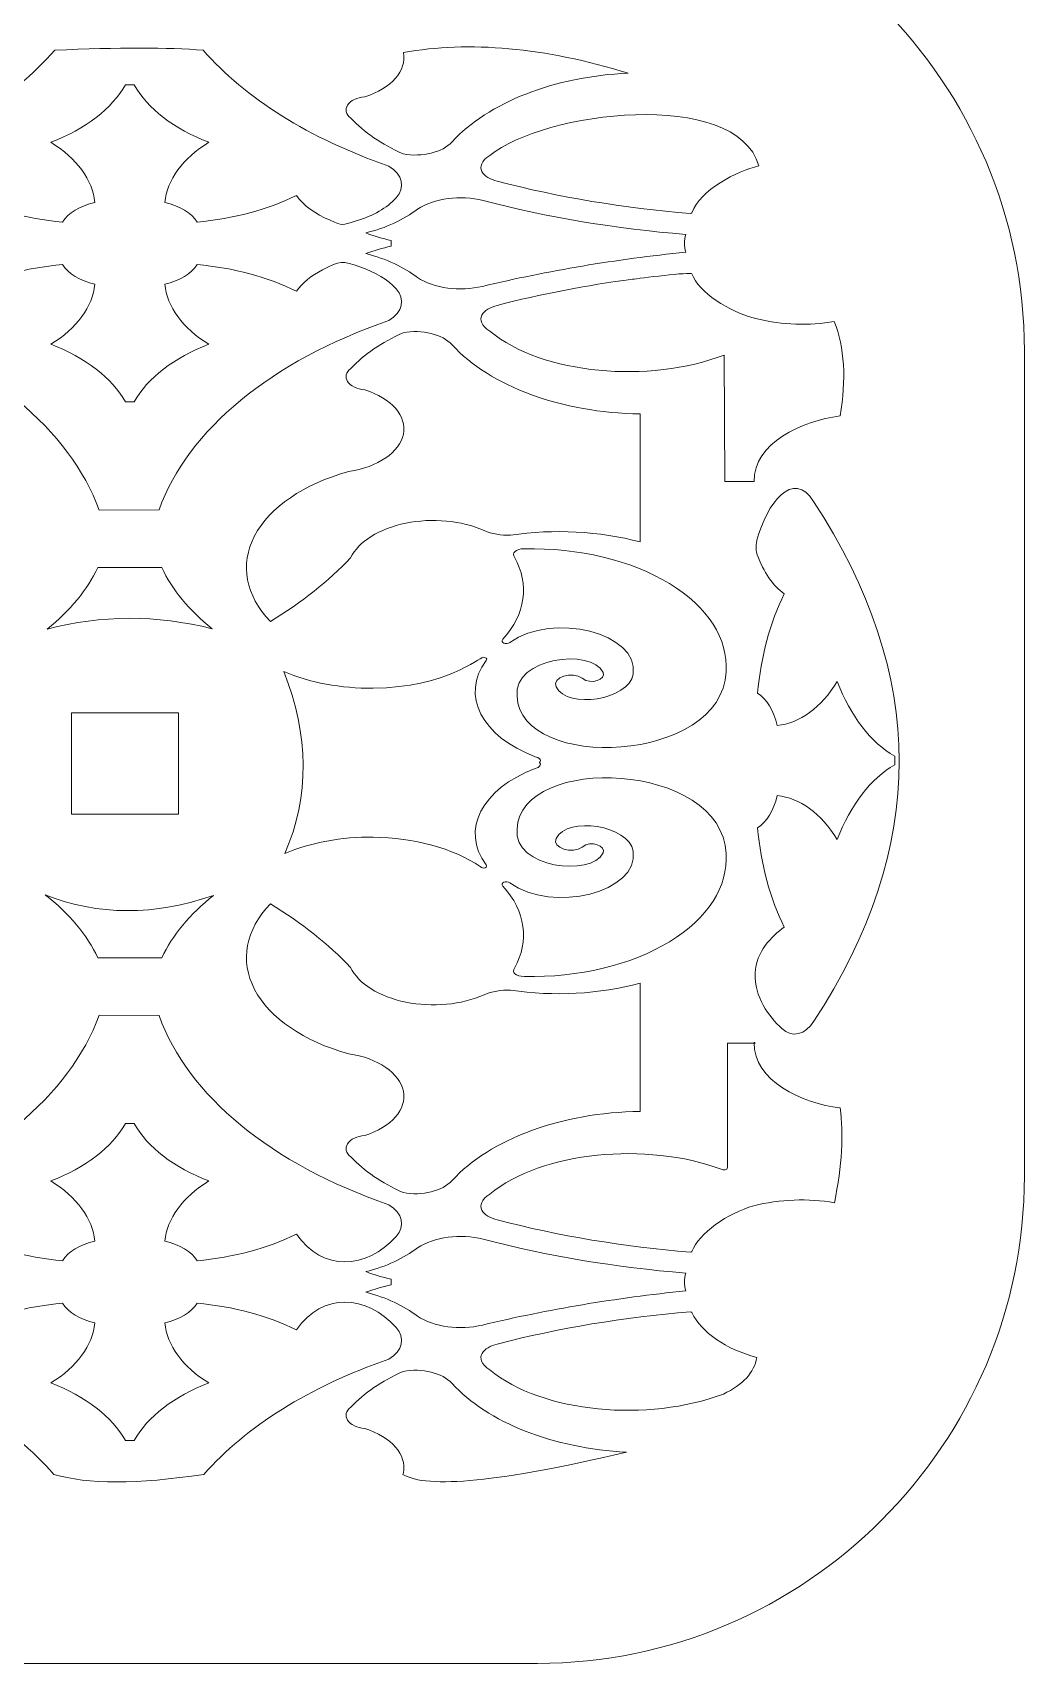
# Model space of a CAD drawing. Header units: millimetres. Extents: x -211 to 220, y -293 to 288.
# Drawn here: x -1.8 to 53.9, y 149.8 to 241.3 of the extents above; entities that cross this region are included whole.
import ezdxf

# ---------------------------------------------------------------- set-up
doc = ezdxf.new("R2010")
doc.units = ezdxf.units.MM
doc.header["$MEASUREMENT"] = 0
doc.layers.add('layer 1', color=7, linetype='Continuous')

msp = doc.modelspace()

# ---------------------------------------------------------------- linework, layer by layer
at = {"layer": 'layer 1', "color": 142, "lineweight": 9}
for points, knots in [([(-19.7409, 250.7626), (-19.7409, 250.7626), (26.5649, 250.7626), (26.5649, 250.7626), (26.5649, 250.7626), (41.6193, 250.7626), (53.912, 238.4701), (53.912, 223.4156), (53.912, 223.4156), (53.912, 223.4156), (53.912, 177.1097), (53.912, 177.1097), (53.912, 177.1097), (53.912, 162.0552), (41.6193, 149.7627), (26.5649, 149.7627), (26.5649, 149.7627), (26.5649, 149.7627), (-19.7409, 149.7627), (-19.7409, 149.7627), (-19.7409, 149.7627), (-34.7954, 149.7627), (-47.0881, 162.0552), (-47.0881, 177.1097), (-47.0881, 177.1097), (-47.0881, 177.1097), (-47.0881, 223.4156), (-47.0881, 223.4156), (-47.0881, 223.4156), (-47.0881, 238.4701), (-34.7954, 250.7626), (-19.7409, 250.7626)], [0, 0, 0, 0, 0.1111111, 0.1111111, 0.1111111, 0.1111111, 0.2222222, 0.2222222, 0.2222222, 0.2222222, 0.3333333, 0.3333333, 0.3333333, 0.3333333, 0.4444444, 0.4444444, 0.4444444, 0.4444444, 0.5555556, 0.5555556, 0.5555556, 0.5555556, 0.6666667, 0.6666667, 0.6666667, 0.6666667, 0.7777778, 0.7777778, 0.7777778, 0.7777778, 1, 1, 1, 1]), ([(15.9101, 237.2163), (16.072, 237.4646), (16.4407, 237.6414), (16.8766, 237.6801), (16.8766, 237.6801), (18.3794, 238.1537), (19.2412, 239.1411), (19.0402, 240.1595), (19.0402, 240.1595), (22.7407, 240.8296), (26.9486, 240.446), (31.6639, 239.0089), (31.6639, 239.0089), (27.5211, 238.8094), (23.798, 237.365), (21.7747, 235.1459), (21.7747, 235.1459), (21.2375, 234.5566), (20.0923, 234.2756), (19.029, 234.4721), (19.029, 234.4721), (17.8331, 235.0113), (16.8334, 235.6941), (16.0928, 236.4776), (16.0928, 236.4776), (15.8179, 236.6864), (15.7483, 236.9682), (15.9101, 237.2163)], [0, 0, 0, 0, 0.125, 0.125, 0.125, 0.125, 0.25, 0.25, 0.25, 0.25, 0.375, 0.375, 0.375, 0.375, 0.5, 0.5, 0.5, 0.5, 0.625, 0.625, 0.625, 0.625, 0.75, 0.75, 0.75, 0.75, 1, 1, 1, 1]), ([(16.4006, 230.7101), (17.3369, 230.9923), (18.1177, 231.4416), (18.6308, 232.0036), (18.6308, 232.0036), (19.1643, 232.5878), (18.9993, 233.315), (18.2253, 233.7905), (18.2253, 233.7905), (13.7544, 235.3262), (10.1596, 237.5943), (7.8057, 240.2937), (7.8057, 240.2937), (5.8339, 240.4529), (3.0528, 240.4529), (-0.5373, 240.2937), (-0.5373, 240.2937), (-2.8932, 237.5988), (-6.4858, 235.3344), (-10.9519, 233.8005), (-10.9519, 233.8005), (-11.7265, 233.3248), (-11.8918, 232.5969), (-11.3576, 232.0123), (-11.3576, 232.0123), (-10.6906, 231.2814), (-9.5899, 230.4522), (-8.2462, 230.5106), (-8.2462, 230.5106), (-7.0426, 230.5629), (-6.1761, 231.4307), (-5.6743, 232.1467), (-5.6743, 232.1467), (-4.0767, 231.347), (-2.147, 230.8287), (-0.0959, 230.6483), (-0.0959, 230.6483), (0.2155, 231.1559), (0.8765, 231.5562), (1.7148, 231.7448), (1.7148, 231.7448), (1.5933, 233.0151), (0.7138, 234.2154), (-0.7597, 235.1228), (-0.7597, 235.1228), (1.2048, 235.8754), (2.6841, 237.0129), (3.4314, 238.3461), (3.4314, 238.3461), (3.4314, 238.3461), (3.9308, 238.3461), (3.9308, 238.3461), (3.9308, 238.3461), (4.6782, 237.0129), (6.1575, 235.8754), (8.1219, 235.1228), (8.1219, 235.1228), (6.6482, 234.2154), (5.769, 233.0151), (5.6473, 231.7448), (5.6473, 231.7448), (6.4856, 231.5562), (7.1467, 231.1559), (7.4581, 230.6483), (7.4581, 230.6483), (9.5093, 230.8287), (11.4389, 231.347), (13.0367, 232.1467), (13.0367, 232.1467), (13.4347, 231.5787), (14.0922, 231.0955), (14.9239, 230.7509), (14.9239, 230.7509), (15.6923, 230.4326), (15.5295, 230.4475), (16.4006, 230.7101)], [0, 0, 0, 0, 0.05, 0.05, 0.05, 0.05, 0.1, 0.1, 0.1, 0.1, 0.15, 0.15, 0.15, 0.15, 0.2, 0.2, 0.2, 0.2, 0.25, 0.25, 0.25, 0.25, 0.3, 0.3, 0.3, 0.3, 0.35, 0.35, 0.35, 0.35, 0.4, 0.4, 0.4, 0.4, 0.45, 0.45, 0.45, 0.45, 0.5, 0.5, 0.5, 0.5, 0.55, 0.55, 0.55, 0.55, 0.6, 0.6, 0.6, 0.6, 0.65, 0.65, 0.65, 0.65, 0.7, 0.7, 0.7, 0.7, 0.75, 0.75, 0.75, 0.75, 0.8, 0.8, 0.8, 0.8, 0.85, 0.85, 0.85, 0.85, 0.9, 0.9, 0.9, 0.9, 1, 1, 1, 1]), ([(39.0084, 233.7977), (37.7018, 238.2335), (26.8601, 236.8293), (23.9014, 234.3917), (23.9014, 234.3917), (22.9104, 233.7429), (23.5532, 233.1259), (24.308, 232.9411), (24.308, 232.9411), (27.7702, 232.0397), (31.4206, 231.4313), (35.1567, 231.1322), (35.1567, 231.1322), (35.1983, 231.1311), (35.2349, 231.1492), (35.2413, 231.1741), (35.2413, 231.1741), (35.7123, 232.4499), (37.745, 233.5088), (39.0084, 233.7977)], [0, 0, 0, 0, 0.1666667, 0.1666667, 0.1666667, 0.1666667, 0.3333333, 0.3333333, 0.3333333, 0.3333333, 0.5, 0.5, 0.5, 0.5, 0.6666667, 0.6666667, 0.6666667, 0.6666667, 1, 1, 1, 1]), ([(34.8948, 229.9558), (30.975, 230.2695), (27.1461, 230.9111), (23.5179, 231.863), (23.5179, 231.863), (22.2415, 232.1796), (20.7747, 231.9862), (19.8308, 231.3771), (19.8308, 231.3771), (19.0796, 230.7815), (18.0794, 230.3184), (16.9337, 230.0352), (16.9337, 230.0352), (17.3889, 229.8687), (17.8666, 229.726), (18.3618, 229.6084), (18.3618, 229.6084), (18.3618, 229.6084), (18.3618, 229.3019), (18.3618, 229.3019), (18.3618, 229.3019), (17.8665, 229.1844), (17.3889, 229.0416), (16.9336, 228.8751), (16.9336, 228.8751), (18.0793, 228.5919), (19.0796, 228.1288), (19.8308, 227.5334), (19.8308, 227.5334), (20.7649, 226.9307), (22.212, 226.7345), (23.4812, 227.0386), (23.4812, 227.0386), (27.1626, 227.9206), (30.9889, 228.5628), (34.8948, 228.9545), (34.8948, 228.9545), (34.8015, 229.2858), (34.8015, 229.6244), (34.8948, 229.9558)], [0, 0, 0, 0, 0.0909091, 0.0909091, 0.0909091, 0.0909091, 0.1818182, 0.1818182, 0.1818182, 0.1818182, 0.2727273, 0.2727273, 0.2727273, 0.2727273, 0.3636364, 0.3636364, 0.3636364, 0.3636364, 0.4545455, 0.4545455, 0.4545455, 0.4545455, 0.5454545, 0.5454545, 0.5454545, 0.5454545, 0.6363636, 0.6363636, 0.6363636, 0.6363636, 0.7272727, 0.7272727, 0.7272727, 0.7272727, 0.8181818, 0.8181818, 0.8181818, 0.8181818, 1, 1, 1, 1]), ([(16.6492, 228.12), (17.475, 227.8363), (18.1638, 227.4182), (18.6308, 226.9068), (18.6308, 226.9068), (19.1643, 226.3224), (18.9993, 225.5953), (18.2253, 225.1198), (18.2253, 225.1198), (11.6284, 222.8539), (6.9378, 218.9936), (5.3282, 214.5056), (5.3282, 214.5056), (5.3282, 214.5056), (1.9548, 214.4873), (1.9548, 214.4873), (1.9548, 214.4873), (0.3443, 218.9787), (-4.3497, 222.8421), (-10.9519, 225.1098), (-10.9519, 225.1098), (-11.7265, 225.5855), (-11.8917, 226.3133), (-11.3576, 226.8982), (-11.3576, 226.8982), (-10.6906, 227.6288), (-9.59, 228.458), (-8.2462, 228.3997), (-8.2462, 228.3997), (-7.0426, 228.3475), (-6.1761, 227.4795), (-5.6743, 226.7636), (-5.6743, 226.7636), (-4.0767, 227.5632), (-2.147, 228.0816), (-0.0959, 228.2621), (-0.0959, 228.2621), (0.2155, 227.7544), (0.8765, 227.3541), (1.7148, 227.1656), (1.7148, 227.1656), (1.5933, 225.8952), (0.7138, 224.6948), (-0.7597, 223.7876), (-0.7597, 223.7876), (1.2048, 223.0349), (2.6841, 221.8974), (3.4314, 220.5644), (3.4314, 220.5644), (3.4314, 220.5644), (3.9308, 220.5644), (3.9308, 220.5644), (3.9308, 220.5644), (4.6782, 221.8974), (6.1575, 223.0349), (8.1219, 223.7876), (8.1219, 223.7876), (6.6482, 224.6948), (5.769, 225.8952), (5.6473, 227.1656), (5.6473, 227.1656), (6.4856, 227.3541), (7.1467, 227.7544), (7.4581, 228.2621), (7.4581, 228.2621), (9.5093, 228.0816), (11.4389, 227.5632), (13.0367, 226.7636), (13.0367, 226.7636), (13.3642, 227.231), (13.8674, 227.6411), (14.499, 227.9637), (14.499, 227.9637), (15.5439, 228.4974), (15.5533, 228.4963), (16.6492, 228.12)], [0, 0, 0, 0, 0.05, 0.05, 0.05, 0.05, 0.1, 0.1, 0.1, 0.1, 0.15, 0.15, 0.15, 0.15, 0.2, 0.2, 0.2, 0.2, 0.25, 0.25, 0.25, 0.25, 0.3, 0.3, 0.3, 0.3, 0.35, 0.35, 0.35, 0.35, 0.4, 0.4, 0.4, 0.4, 0.45, 0.45, 0.45, 0.45, 0.5, 0.5, 0.5, 0.5, 0.55, 0.55, 0.55, 0.55, 0.6, 0.6, 0.6, 0.6, 0.65, 0.65, 0.65, 0.65, 0.7, 0.7, 0.7, 0.7, 0.75, 0.75, 0.75, 0.75, 0.8, 0.8, 0.8, 0.8, 0.85, 0.85, 0.85, 0.85, 0.9, 0.9, 0.9, 0.9, 1, 1, 1, 1]), ([(38.9062, 225.2143), (40.317, 224.8637), (41.8416, 224.828), (43.238, 225.0716), (43.238, 225.0716), (43.8119, 223.5964), (43.9207, 221.8286), (43.5645, 219.768), (43.5645, 219.768), (41.4369, 219.4896), (38.6798, 218.2553), (38.7426, 216.0842), (38.7426, 216.0842), (38.7426, 216.0842), (37.0877, 216.0842), (37.0877, 216.0842), (37.0877, 216.0842), (37.0877, 216.0842), (37.0596, 223.1866), (37.0596, 223.1866), (37.0596, 223.1866), (32.8427, 221.5667), (26.8588, 222.0821), (23.9014, 224.5187), (23.9014, 224.5187), (22.91, 225.1678), (23.5539, 225.7847), (24.308, 225.9694), (24.308, 225.9694), (26.7594, 226.6073), (29.3052, 227.0987), (31.9088, 227.4374), (31.9088, 227.4374), (32.2236, 227.4783), (35.2075, 227.8682), (35.2413, 227.7361), (35.2413, 227.7361), (35.6091, 226.7385), (37.2985, 225.6017), (38.9062, 225.2143)], [0, 0, 0, 0, 0.0909091, 0.0909091, 0.0909091, 0.0909091, 0.1818182, 0.1818182, 0.1818182, 0.1818182, 0.2727273, 0.2727273, 0.2727273, 0.2727273, 0.3636364, 0.3636364, 0.3636364, 0.3636364, 0.4545455, 0.4545455, 0.4545455, 0.4545455, 0.5454545, 0.5454545, 0.5454545, 0.5454545, 0.6363636, 0.6363636, 0.6363636, 0.6363636, 0.7272727, 0.7272727, 0.7272727, 0.7272727, 0.8181818, 0.8181818, 0.8181818, 0.8181818, 1, 1, 1, 1]), ([(15.9735, 216.6497), (13.4474, 215.951), (11.5277, 214.6374), (10.6898, 213.034), (10.6898, 213.034), (9.8521, 211.4306), (10.1747, 209.6873), (11.5774, 208.2359), (11.5774, 208.2359), (13.3331, 209.3003), (14.8467, 210.5019), (16.0779, 211.8085), (16.0779, 211.8085), (16.5283, 212.721), (17.6823, 213.4445), (19.173, 213.7486), (19.173, 213.7486), (20.6635, 214.053), (22.305, 213.9), (23.5761, 213.3385), (23.5761, 213.3385), (24.0051, 213.1493), (24.5312, 213.0579), (25.061, 213.0809), (25.061, 213.0809), (27.492, 213.4375), (30.0488, 213.3018), (32.3402, 212.6947), (32.3402, 212.6947), (32.3402, 212.6947), (32.3402, 219.8799), (32.3402, 219.8799), (32.3402, 219.8799), (27.9292, 219.9464), (23.9075, 221.4251), (21.7747, 223.7645), (21.7747, 223.7645), (21.2375, 224.3536), (20.0923, 224.6346), (19.029, 224.4381), (19.029, 224.4381), (17.8331, 223.8989), (16.8334, 223.2163), (16.0928, 222.4326), (16.0928, 222.4326), (15.8179, 222.224), (15.7483, 221.9423), (15.9101, 221.6941), (15.9101, 221.6941), (16.072, 221.4457), (16.4407, 221.2688), (16.8766, 221.2301), (16.8766, 221.2301), (18.3794, 220.7567), (19.2412, 219.7692), (19.0402, 218.7508), (19.0402, 218.7508), (18.8393, 217.7322), (17.618, 216.8955), (15.9735, 216.6497)], [0, 0, 0, 0, 0.0625, 0.0625, 0.0625, 0.0625, 0.125, 0.125, 0.125, 0.125, 0.1875, 0.1875, 0.1875, 0.1875, 0.25, 0.25, 0.25, 0.25, 0.3125, 0.3125, 0.3125, 0.3125, 0.375, 0.375, 0.375, 0.375, 0.4375, 0.4375, 0.4375, 0.4375, 0.5, 0.5, 0.5, 0.5, 0.5625, 0.5625, 0.5625, 0.5625, 0.625, 0.625, 0.625, 0.625, 0.6875, 0.6875, 0.6875, 0.6875, 0.75, 0.75, 0.75, 0.75, 0.8125, 0.8125, 0.8125, 0.8125, 0.875, 0.875, 0.875, 0.875, 1, 1, 1, 1]), ([(38.8976, 212.7897), (39.4319, 214.8791), (40.9421, 216.7976), (42.0731, 214.9742), (42.0731, 214.9742), (48.4714, 205.255), (48.4725, 195.5294), (42.0832, 185.797), (42.0832, 185.797), (41.6075, 185.0224), (40.8796, 184.8572), (40.295, 185.3913), (40.295, 185.3913), (39.5641, 186.0583), (38.7349, 187.159), (38.7933, 188.5027), (38.7933, 188.5027), (38.8456, 189.7063), (39.7134, 190.5728), (40.4294, 191.0747), (40.4294, 191.0747), (39.6296, 192.6722), (39.1114, 194.6019), (38.931, 196.653), (38.931, 196.653), (39.4386, 196.9644), (39.8389, 197.6254), (40.0275, 198.4637), (40.0275, 198.4637), (41.2978, 198.3422), (42.4981, 197.4627), (43.4055, 195.9892), (43.4055, 195.9892), (44.1581, 197.9537), (45.2956, 199.433), (46.6288, 200.1803), (46.6288, 200.1803), (46.6288, 200.1803), (46.6288, 200.6797), (46.6288, 200.6797), (46.6288, 200.6797), (45.2956, 201.4271), (44.1581, 202.9064), (43.4055, 204.8708), (43.4055, 204.8708), (42.4981, 203.3971), (41.2978, 202.5179), (40.0275, 202.3962), (40.0275, 202.3962), (39.8389, 203.2345), (39.4386, 203.8956), (38.931, 204.207), (38.931, 204.207), (39.1114, 206.2582), (39.6296, 208.1878), (40.4294, 209.7856), (40.4294, 209.7856), (39.7933, 210.2313), (39.2628, 211.0022), (38.9156, 211.9797), (38.9156, 211.9797), (38.8473, 212.172), (38.7992, 212.4049), (38.8976, 212.7897)], [0, 0, 0, 0, 0.0588235, 0.0588235, 0.0588235, 0.0588235, 0.1176471, 0.1176471, 0.1176471, 0.1176471, 0.1764706, 0.1764706, 0.1764706, 0.1764706, 0.2352941, 0.2352941, 0.2352941, 0.2352941, 0.2941176, 0.2941176, 0.2941176, 0.2941176, 0.3529412, 0.3529412, 0.3529412, 0.3529412, 0.4117647, 0.4117647, 0.4117647, 0.4117647, 0.4705882, 0.4705882, 0.4705882, 0.4705882, 0.5294118, 0.5294118, 0.5294118, 0.5294118, 0.5882353, 0.5882353, 0.5882353, 0.5882353, 0.6470588, 0.6470588, 0.6470588, 0.6470588, 0.7058824, 0.7058824, 0.7058824, 0.7058824, 0.7647059, 0.7647059, 0.7647059, 0.7647059, 0.8235294, 0.8235294, 0.8235294, 0.8235294, 0.8823529, 0.8823529, 0.8823529, 0.8823529, 1, 1, 1, 1]), ([(25.2839, 211.8394), (26.1353, 210.3169), (25.8996, 208.6482), (24.6333, 207.2355), (24.6333, 207.2355), (24.4326, 207.0511), (24.8337, 206.9088), (25.0243, 207.0533), (25.0243, 207.0533), (27.4197, 208.7951), (32.2991, 207.5801), (31.9447, 205.2831), (31.9447, 205.2831), (31.6964, 203.8188), (28.2609, 203.2978), (27.6281, 204.5596), (27.6281, 204.5596), (27.3493, 205.1155), (28.5687, 205.4432), (29.076, 205.044), (29.076, 205.044), (29.5759, 204.6506), (30.4418, 204.9891), (30.2552, 205.373), (30.2552, 205.373), (29.5942, 206.733), (25.2191, 206.2395), (25.4262, 204.042), (25.4262, 204.042), (25.6085, 199.7851), (36.9305, 200.2434), (37.1585, 205.409), (37.1585, 205.409), (37.2895, 207.2544), (36.1414, 209.0489), (33.9912, 210.3593), (33.9912, 210.3593), (31.8415, 211.6696), (28.8852, 212.3763), (25.8368, 212.3088), (25.8368, 212.3088), (25.3475, 212.3235), (25.1052, 212.0548), (25.2839, 211.8394)], [0, 0, 0, 0, 0.0833333, 0.0833333, 0.0833333, 0.0833333, 0.1666667, 0.1666667, 0.1666667, 0.1666667, 0.25, 0.25, 0.25, 0.25, 0.3333333, 0.3333333, 0.3333333, 0.3333333, 0.4166667, 0.4166667, 0.4166667, 0.4166667, 0.5, 0.5, 0.5, 0.5, 0.5833333, 0.5833333, 0.5833333, 0.5833333, 0.6666667, 0.6666667, 0.6666667, 0.6666667, 0.75, 0.75, 0.75, 0.75, 0.8333333, 0.8333333, 0.8333333, 0.8333333, 1, 1, 1, 1]), ([(1.8906, 211.2668), (1.3012, 210.0137), (0.3323, 208.8421), (-0.9605, 207.8102), (-0.9605, 207.8102), (2.0953, 208.6061), (5.1846, 208.6103), (8.3074, 207.8226), (8.3074, 207.8226), (7.0224, 208.8515), (6.0588, 210.0187), (5.4719, 211.2668), (5.4719, 211.2668), (5.4719, 211.2668), (1.8906, 211.2668), (1.8906, 211.2668)], [0, 0, 0, 0, 0.2, 0.2, 0.2, 0.2, 0.4, 0.4, 0.4, 0.4, 0.6, 0.6, 0.6, 0.6, 1, 1, 1, 1]), ([(26.6861, 200.3171), (26.8079, 200.1844), (26.7152, 200.0463), (26.448, 199.9747), (26.448, 199.9747), (23.4297, 198.8459), (22.2503, 196.541), (23.6859, 194.5765), (23.6859, 194.5765), (23.8272, 194.4313), (23.505, 194.3062), (23.3629, 194.4827), (23.3629, 194.4827), (21.8157, 195.5068), (19.6433, 196.1023), (17.3517, 196.1302), (17.3517, 196.1302), (15.5688, 196.1521), (13.8348, 195.8287), (12.3927, 195.2199), (12.3927, 195.2199), (13.7756, 198.4362), (13.7546, 201.839), (12.3299, 205.4281), (12.3299, 205.4281), (13.7843, 204.802), (15.5428, 204.4689), (17.3517, 204.4911), (17.3517, 204.4911), (21.4475, 204.5413), (23.2912, 206.203), (23.5142, 206.223), (23.5142, 206.223), (23.6314, 206.2335), (23.7999, 206.1617), (23.6859, 206.0448), (23.6859, 206.0448), (22.2503, 204.0801), (23.4297, 201.7755), (26.448, 200.6465), (26.448, 200.6465), (26.8974, 200.5026), (26.6853, 200.318), (26.6861, 200.3171)], [0, 0, 0, 0, 0.0833333, 0.0833333, 0.0833333, 0.0833333, 0.1666667, 0.1666667, 0.1666667, 0.1666667, 0.25, 0.25, 0.25, 0.25, 0.3333333, 0.3333333, 0.3333333, 0.3333333, 0.4166667, 0.4166667, 0.4166667, 0.4166667, 0.5, 0.5, 0.5, 0.5, 0.5833333, 0.5833333, 0.5833333, 0.5833333, 0.6666667, 0.6666667, 0.6666667, 0.6666667, 0.75, 0.75, 0.75, 0.75, 0.8333333, 0.8333333, 0.8333333, 0.8333333, 1, 1, 1, 1]), ([(0.412, 203.1126), (0.412, 203.1126), (6.412, 203.1126), (6.412, 203.1126), (6.412, 203.1126), (6.412, 203.1126), (6.412, 197.4126), (6.412, 197.4126), (6.412, 197.4126), (6.412, 197.4126), (0.412, 197.4126), (0.412, 197.4126), (0.412, 197.4126), (0.412, 197.4126), (0.412, 203.1126), (0.412, 203.1126)], [0, 0, 0, 0, 0.2, 0.2, 0.2, 0.2, 0.4, 0.4, 0.4, 0.4, 0.6, 0.6, 0.6, 0.6, 1, 1, 1, 1]), ([(25.2839, 188.782), (26.1353, 190.3046), (25.8996, 191.9731), (24.6333, 193.386), (24.6333, 193.386), (24.4328, 193.5698), (24.8335, 193.7128), (25.0243, 193.568), (25.0243, 193.568), (27.4174, 191.8269), (32.2992, 193.0403), (31.9447, 195.3381), (31.9447, 195.3381), (31.6964, 196.8027), (28.2611, 197.3235), (27.6281, 196.0617), (27.6281, 196.0617), (27.3486, 195.5046), (28.5704, 195.1793), (29.076, 195.5772), (29.076, 195.5772), (29.5764, 195.971), (30.4417, 195.6318), (30.2552, 195.2484), (30.2552, 195.2484), (29.5937, 193.8883), (25.219, 194.382), (25.4262, 196.5793), (25.4262, 196.5793), (25.6086, 200.8363), (36.9305, 200.3779), (37.1585, 195.2123), (37.1585, 195.2123), (37.2895, 193.3668), (36.1414, 191.5723), (33.9912, 190.262), (33.9912, 190.262), (31.8415, 188.9516), (28.8852, 188.2449), (25.8368, 188.3124), (25.8368, 188.3124), (25.3466, 188.2979), (25.1054, 188.5669), (25.2839, 188.782)], [0, 0, 0, 0, 0.0833333, 0.0833333, 0.0833333, 0.0833333, 0.1666667, 0.1666667, 0.1666667, 0.1666667, 0.25, 0.25, 0.25, 0.25, 0.3333333, 0.3333333, 0.3333333, 0.3333333, 0.4166667, 0.4166667, 0.4166667, 0.4166667, 0.5, 0.5, 0.5, 0.5, 0.5833333, 0.5833333, 0.5833333, 0.5833333, 0.6666667, 0.6666667, 0.6666667, 0.6666667, 0.75, 0.75, 0.75, 0.75, 0.8333333, 0.8333333, 0.8333333, 0.8333333, 1, 1, 1, 1]), ([(1.8906, 189.3546), (1.2856, 190.6406), (0.2809, 191.8408), (-1.0634, 192.8923), (-1.0634, 192.8923), (1.9136, 191.7192), (5.0642, 191.7093), (8.3882, 192.8628), (8.3882, 192.8628), (7.0628, 191.8184), (6.0711, 190.6286), (5.4719, 189.3546), (5.4719, 189.3546), (5.4719, 189.3546), (1.8906, 189.3546), (1.8906, 189.3546)], [0, 0, 0, 0, 0.2, 0.2, 0.2, 0.2, 0.4, 0.4, 0.4, 0.4, 0.6, 0.6, 0.6, 0.6, 1, 1, 1, 1]), ([(15.9735, 183.9717), (13.4474, 184.6703), (11.5277, 185.9838), (10.6898, 187.5873), (10.6898, 187.5873), (9.8521, 189.1908), (10.1747, 190.9339), (11.5774, 192.3853), (11.5774, 192.3853), (13.3331, 191.321), (14.8467, 190.1196), (16.0779, 188.8128), (16.0779, 188.8128), (16.5283, 187.9002), (17.6823, 187.1769), (19.173, 186.8725), (19.173, 186.8725), (20.6635, 186.5684), (22.305, 186.7213), (23.5761, 187.2825), (23.5761, 187.2825), (24.0051, 187.4721), (24.5312, 187.5634), (25.061, 187.5405), (25.061, 187.5405), (27.492, 187.1837), (30.0488, 187.3195), (32.3402, 187.9267), (32.3402, 187.9267), (32.3402, 187.9267), (32.3402, 180.7414), (32.3402, 180.7414), (32.3402, 180.7414), (27.9292, 180.6747), (23.9075, 179.1962), (21.7747, 176.8569), (21.7747, 176.8569), (21.2375, 176.2678), (20.0923, 175.9867), (19.029, 176.1832), (19.029, 176.1832), (17.8331, 176.7224), (16.8334, 177.4051), (16.0928, 178.1887), (16.0928, 178.1887), (15.8179, 178.3973), (15.7483, 178.679), (15.9101, 178.9274), (15.9101, 178.9274), (16.072, 179.1756), (16.4407, 179.3525), (16.8766, 179.3913), (16.8766, 179.3913), (18.3794, 179.8646), (19.2412, 180.8522), (19.0402, 181.8707), (19.0402, 181.8707), (18.8393, 182.889), (17.618, 183.7257), (15.9735, 183.9717)], [0, 0, 0, 0, 0.0625, 0.0625, 0.0625, 0.0625, 0.125, 0.125, 0.125, 0.125, 0.1875, 0.1875, 0.1875, 0.1875, 0.25, 0.25, 0.25, 0.25, 0.3125, 0.3125, 0.3125, 0.3125, 0.375, 0.375, 0.375, 0.375, 0.4375, 0.4375, 0.4375, 0.4375, 0.5, 0.5, 0.5, 0.5, 0.5625, 0.5625, 0.5625, 0.5625, 0.625, 0.625, 0.625, 0.625, 0.6875, 0.6875, 0.6875, 0.6875, 0.75, 0.75, 0.75, 0.75, 0.8125, 0.8125, 0.8125, 0.8125, 0.875, 0.875, 0.875, 0.875, 1, 1, 1, 1]), ([(18.6308, 173.7146), (19.1643, 174.2989), (18.9993, 175.0259), (18.2253, 175.5015), (18.2253, 175.5015), (11.6284, 177.7673), (6.9378, 181.6279), (5.3282, 186.1157), (5.3282, 186.1157), (5.3282, 186.1157), (1.9548, 186.134), (1.9548, 186.134), (1.9548, 186.134), (0.3443, 181.6425), (-4.3497, 177.7792), (-10.9519, 175.5115), (-10.9519, 175.5115), (-11.7265, 175.0357), (-11.8918, 174.3079), (-11.3576, 173.7233), (-11.3576, 173.7233), (-10.6906, 172.9926), (-9.5899, 172.1633), (-8.2462, 172.2217), (-8.2462, 172.2217), (-7.0426, 172.274), (-6.1761, 173.1417), (-5.6743, 173.8577), (-5.6743, 173.8577), (-4.0767, 173.058), (-2.147, 172.5397), (-0.0959, 172.3593), (-0.0959, 172.3593), (0.2155, 172.8668), (0.8765, 173.2672), (1.7148, 173.4556), (1.7148, 173.4556), (1.5933, 174.726), (0.7138, 175.9265), (-0.7597, 176.8337), (-0.7597, 176.8337), (1.2048, 177.5864), (2.6841, 178.7239), (3.4314, 180.0571), (3.4314, 180.0571), (3.4314, 180.0571), (3.9308, 180.0571), (3.9308, 180.0571), (3.9308, 180.0571), (4.6782, 178.7239), (6.1575, 177.5864), (8.1219, 176.8337), (8.1219, 176.8337), (6.6482, 175.9265), (5.769, 174.726), (5.6473, 173.4556), (5.6473, 173.4556), (6.4856, 173.2672), (7.1467, 172.8668), (7.4581, 172.3593), (7.4581, 172.3593), (9.5093, 172.5397), (11.4389, 173.058), (13.0367, 173.8577), (13.0367, 173.8577), (14.5286, 171.7297), (16.9485, 171.8723), (18.6308, 173.7146)], [0, 0, 0, 0, 0.0555556, 0.0555556, 0.0555556, 0.0555556, 0.1111111, 0.1111111, 0.1111111, 0.1111111, 0.1666667, 0.1666667, 0.1666667, 0.1666667, 0.2222222, 0.2222222, 0.2222222, 0.2222222, 0.2777778, 0.2777778, 0.2777778, 0.2777778, 0.3333333, 0.3333333, 0.3333333, 0.3333333, 0.3888889, 0.3888889, 0.3888889, 0.3888889, 0.4444444, 0.4444444, 0.4444444, 0.4444444, 0.5, 0.5, 0.5, 0.5, 0.5555556, 0.5555556, 0.5555556, 0.5555556, 0.6111111, 0.6111111, 0.6111111, 0.6111111, 0.6666667, 0.6666667, 0.6666667, 0.6666667, 0.7222222, 0.7222222, 0.7222222, 0.7222222, 0.7777778, 0.7777778, 0.7777778, 0.7777778, 0.8333333, 0.8333333, 0.8333333, 0.8333333, 0.8888889, 0.8888889, 0.8888889, 0.8888889, 1, 1, 1, 1]), ([(36.8946, 177.4967), (32.688, 179.0409), (26.8204, 178.5077), (23.9014, 176.1027), (23.9014, 176.1027), (22.91, 175.4535), (23.5539, 174.8367), (24.308, 174.6521), (24.308, 174.6521), (27.7702, 173.7509), (31.4206, 173.1422), (35.1567, 172.8433), (35.1567, 172.8433), (35.1983, 172.842), (35.2349, 172.8601), (35.2413, 172.885), (35.2413, 172.885), (35.6062, 173.8736), (37.2724, 175.0572), (38.7191, 175.4382), (38.7191, 175.4382), (40.1731, 175.8182), (41.7782, 175.8649), (43.2417, 175.6124), (43.2417, 175.6124), (43.6686, 177.7004), (43.7762, 179.473), (43.5645, 180.9304), (43.5645, 180.9304), (41.4368, 181.209), (38.6776, 182.4453), (38.7426, 184.6143), (38.7426, 184.6143), (38.7433, 184.6369), (38.8187, 184.5722), (38.7961, 184.5722), (38.7961, 184.5722), (38.7961, 184.5722), (37.246, 184.5759), (37.246, 184.5759), (37.246, 184.5759), (37.246, 184.5759), (37.246, 177.6009), (37.246, 177.6009), (37.246, 177.6009), (37.2181, 177.4216), (37.0146, 177.4526), (36.8946, 177.4967)], [0, 0, 0, 0, 0.0769231, 0.0769231, 0.0769231, 0.0769231, 0.1538462, 0.1538462, 0.1538462, 0.1538462, 0.2307692, 0.2307692, 0.2307692, 0.2307692, 0.3076923, 0.3076923, 0.3076923, 0.3076923, 0.3846154, 0.3846154, 0.3846154, 0.3846154, 0.4615385, 0.4615385, 0.4615385, 0.4615385, 0.5384615, 0.5384615, 0.5384615, 0.5384615, 0.6153846, 0.6153846, 0.6153846, 0.6153846, 0.6923077, 0.6923077, 0.6923077, 0.6923077, 0.7692308, 0.7692308, 0.7692308, 0.7692308, 0.8461538, 0.8461538, 0.8461538, 0.8461538, 1, 1, 1, 1]), ([(34.8948, 171.667), (30.975, 171.9805), (27.1461, 172.6222), (23.5179, 173.5739), (23.5179, 173.5739), (22.2415, 173.8904), (20.7747, 173.6972), (19.8308, 173.088), (19.8308, 173.088), (19.0796, 172.4926), (18.0794, 172.0295), (16.9337, 171.7463), (16.9337, 171.7463), (17.3889, 171.5798), (17.8666, 171.4369), (18.3618, 171.3195), (18.3618, 171.3195), (18.3618, 171.3195), (18.3618, 171.0129), (18.3618, 171.0129), (18.3618, 171.0129), (17.8665, 170.8954), (17.3889, 170.7526), (16.9336, 170.5862), (16.9336, 170.5862), (18.0793, 170.3031), (19.0796, 169.8398), (19.8308, 169.2445), (19.8308, 169.2445), (20.7649, 168.6418), (22.212, 168.4455), (23.4812, 168.7496), (23.4812, 168.7496), (27.1626, 169.6315), (30.9889, 170.2739), (34.8948, 170.6655), (34.8948, 170.6655), (34.8015, 170.9969), (34.8015, 171.3354), (34.8948, 171.667)], [0, 0, 0, 0, 0.0909091, 0.0909091, 0.0909091, 0.0909091, 0.1818182, 0.1818182, 0.1818182, 0.1818182, 0.2727273, 0.2727273, 0.2727273, 0.2727273, 0.3636364, 0.3636364, 0.3636364, 0.3636364, 0.4545455, 0.4545455, 0.4545455, 0.4545455, 0.5454545, 0.5454545, 0.5454545, 0.5454545, 0.6363636, 0.6363636, 0.6363636, 0.6363636, 0.7272727, 0.7272727, 0.7272727, 0.7272727, 0.8181818, 0.8181818, 0.8181818, 0.8181818, 1, 1, 1, 1]), ([(18.6308, 168.6179), (19.1644, 168.0335), (18.9993, 167.3063), (18.2253, 166.8308), (18.2253, 166.8308), (13.7785, 165.3034), (10.1984, 163.0516), (7.8437, 160.3714), (7.8437, 160.3714), (4.1073, 159.8043), (1.3008, 159.8043), (-0.5753, 160.3714), (-0.5753, 160.3714), (-2.9319, 163.047), (-6.5099, 165.2951), (-10.9519, 166.8208), (-10.9519, 166.8208), (-11.7265, 167.2966), (-11.8918, 168.0244), (-11.3576, 168.6093), (-11.3576, 168.6093), (-10.6907, 169.3397), (-9.5899, 170.169), (-8.2462, 170.1106), (-8.2462, 170.1106), (-7.0426, 170.0583), (-6.1761, 169.1906), (-5.6743, 168.4746), (-5.6743, 168.4746), (-4.0767, 169.2743), (-2.147, 169.7925), (-0.0959, 169.9729), (-0.0959, 169.9729), (0.2155, 169.4654), (0.8765, 169.0652), (1.7148, 168.8767), (1.7148, 168.8767), (1.5933, 167.6062), (0.7138, 166.4059), (-0.7597, 165.4984), (-0.7597, 165.4984), (1.2048, 164.7459), (2.6841, 163.6083), (3.4314, 162.2754), (3.4314, 162.2754), (3.4314, 162.2754), (3.9308, 162.2754), (3.9308, 162.2754), (3.9308, 162.2754), (4.6782, 163.6083), (6.1575, 164.7459), (8.1219, 165.4984), (8.1219, 165.4984), (6.6482, 166.4059), (5.769, 167.6062), (5.6473, 168.8767), (5.6473, 168.8767), (6.4856, 169.0652), (7.1467, 169.4654), (7.4581, 169.9729), (7.4581, 169.9729), (9.5093, 169.7925), (11.4389, 169.2743), (13.0367, 168.4746), (13.0367, 168.4746), (14.5279, 170.6027), (16.9526, 170.4555), (18.6308, 168.6179)], [0, 0, 0, 0, 0.0555556, 0.0555556, 0.0555556, 0.0555556, 0.1111111, 0.1111111, 0.1111111, 0.1111111, 0.1666667, 0.1666667, 0.1666667, 0.1666667, 0.2222222, 0.2222222, 0.2222222, 0.2222222, 0.2777778, 0.2777778, 0.2777778, 0.2777778, 0.3333333, 0.3333333, 0.3333333, 0.3333333, 0.3888889, 0.3888889, 0.3888889, 0.3888889, 0.4444444, 0.4444444, 0.4444444, 0.4444444, 0.5, 0.5, 0.5, 0.5, 0.5555556, 0.5555556, 0.5555556, 0.5555556, 0.6111111, 0.6111111, 0.6111111, 0.6111111, 0.6666667, 0.6666667, 0.6666667, 0.6666667, 0.7222222, 0.7222222, 0.7222222, 0.7222222, 0.7777778, 0.7777778, 0.7777778, 0.7777778, 0.8333333, 0.8333333, 0.8333333, 0.8333333, 0.8888889, 0.8888889, 0.8888889, 0.8888889, 1, 1, 1, 1]), ([(24.308, 167.6803), (23.6056, 167.5191), (22.8818, 166.8973), (23.9014, 166.2296), (23.9014, 166.2296), (26.8479, 163.802), (32.7981, 163.2819), (37.0123, 164.8799), (37.0123, 164.8799), (38.1137, 165.39), (38.7368, 166.0747), (38.8817, 166.9338), (38.8817, 166.9338), (37.1418, 167.4032), (35.7968, 168.3141), (35.2413, 169.4472), (35.2413, 169.4472), (35.2349, 169.4722), (35.1983, 169.4902), (35.1567, 169.4892), (35.1567, 169.4892), (31.4206, 169.19), (27.7702, 168.5814), (24.308, 167.6803)], [0, 0, 0, 0, 0.1428571, 0.1428571, 0.1428571, 0.1428571, 0.2857143, 0.2857143, 0.2857143, 0.2857143, 0.4285714, 0.4285714, 0.4285714, 0.4285714, 0.5714286, 0.5714286, 0.5714286, 0.5714286, 0.7142857, 0.7142857, 0.7142857, 0.7142857, 1, 1, 1, 1]), ([(19.029, 166.1491), (17.8331, 165.6099), (16.8334, 164.9272), (16.0928, 164.1437), (16.0928, 164.1437), (15.8179, 163.9351), (15.7483, 163.6534), (15.9101, 163.405), (15.9101, 163.405), (16.072, 163.1567), (16.4407, 162.9798), (16.8766, 162.941), (16.8766, 162.941), (18.3794, 162.4677), (19.2412, 161.4803), (19.0402, 160.4618), (19.0402, 160.4618), (19.0343, 160.4314), (19.0272, 160.4014), (19.0196, 160.3714), (19.0196, 160.3714), (20.3616, 159.5392), (24.5426, 159.9545), (31.5627, 161.6174), (31.5627, 161.6174), (27.4605, 161.8354), (23.7815, 163.2744), (21.7747, 165.4754), (21.7747, 165.4754), (21.2375, 166.0647), (20.0923, 166.3457), (19.029, 166.1491)], [0, 0, 0, 0, 0.1111111, 0.1111111, 0.1111111, 0.1111111, 0.2222222, 0.2222222, 0.2222222, 0.2222222, 0.3333333, 0.3333333, 0.3333333, 0.3333333, 0.4444444, 0.4444444, 0.4444444, 0.4444444, 0.5555556, 0.5555556, 0.5555556, 0.5555556, 0.6666667, 0.6666667, 0.6666667, 0.6666667, 0.7777778, 0.7777778, 0.7777778, 0.7777778, 1, 1, 1, 1])]:
    msp.add_open_spline(points, degree=3, knots=knots, dxfattribs=at)
for points in [[(22.2683, 213.7486), (22.2683, 213.7486), (22.2683, 213.7486), (22.2683, 213.7486)], [(31.2794, 212.9386), (31.2794, 212.9386), (31.2794, 212.9386), (31.2794, 212.9386)], [(29.4634, 207.7084), (29.4634, 207.7084), (29.4634, 207.7084), (29.4634, 207.7084)], [(13.3907, 205.0392), (13.3907, 205.0392), (13.3907, 205.0392), (13.3907, 205.0392)], [(28.7726, 205.1785), (28.7726, 205.1785), (28.7726, 205.1785), (28.7726, 205.1785)], [(28.4378, 203.9623), (28.4378, 203.9623), (28.4378, 203.9623), (28.4378, 203.9623)], [(28.4378, 196.6588), (28.4378, 196.6588), (28.4378, 196.6588), (28.4378, 196.6588)], [(13.3907, 195.5821), (13.3907, 195.5821), (13.3907, 195.5821), (13.3907, 195.5821)], [(29.4634, 192.9129), (29.4634, 192.9129), (29.4634, 192.9129), (29.4634, 192.9129)], [(31.2794, 187.6828), (31.2794, 187.6828), (31.2794, 187.6828), (31.2794, 187.6828)], [(22.2683, 186.8726), (22.2683, 186.8726), (22.2683, 186.8726), (22.2683, 186.8726)], [(38.9062, 166.9252), (38.9062, 166.9252), (38.9062, 166.9252), (38.9062, 166.9252)]]:
    msp.add_open_spline(points, degree=3, dxfattribs=at)

doc.saveas('drawing.dxf')
